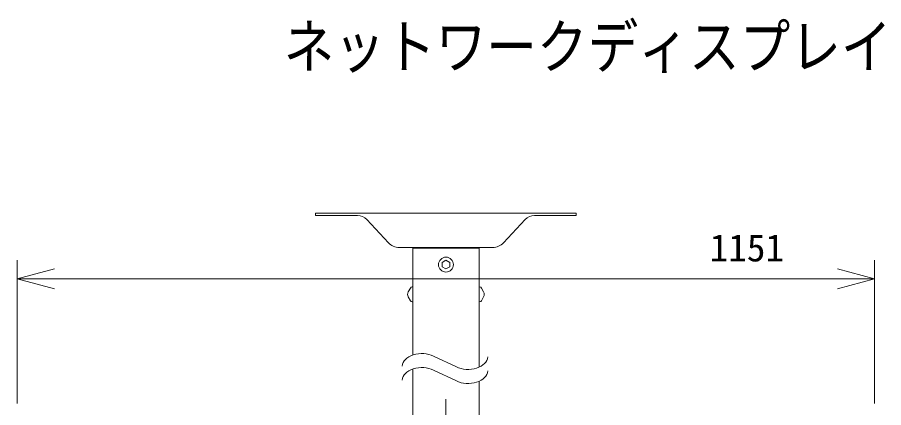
# Model space of a CAD drawing. Units: millimetres, scale not verified. Extents: x -63 to 87, y -104 to 57.
# Drawn here: x -53.8 to 4.3, y 30.6 to 56.8 of the extents above; entities that cross this region are included whole.
import ezdxf
from ezdxf.enums import TextEntityAlignment as Align

# ---------------------------------------------------------------- set-up
doc = ezdxf.new("R2010")
doc.units = ezdxf.units.MM
doc.header["$LTSCALE"] = 0.125
doc.linetypes.add('USER4', pattern=[28.575, 19.05, -3.175, 3.175, -3.175])
for name, color, linetype, lineweight in [('0-0_0', 7, 'Continuous', 18), ('0-4_SUNPO', 3, 'Continuous', 18), ('0-5_GAIKEI', 1, 'Continuous', 18)]:
    doc.layers.add(name, color=color, linetype=linetype, lineweight=lineweight)
doc.layers.add('0-2_MOJI1', color=7, linetype='Continuous')
doc.styles.add('ＭＳ ゴシック', font='')
doc.styles.get('ＭＳ ゴシック').set_extended_font_data('MS Gothic')

# ---------------------------------------------------------------- blocks, each defined once
blk = doc.blocks.new('_Open30')
at = {"layer": '0-0_0'}
blk.add_line((0, 0), (-1, 0), dxfattribs=at)
blk.add_lwpolyline([(-1, 0.26795), (0, 0), (-1, -0.26795)], dxfattribs=at)
blk = doc.blocks.new('D1')
at = {"layer": '0-4_SUNPO'}
for p, q in [((140.1256, 218.3574), (140.1256, 227.98)), ((197.6656, 218.3574), (197.6656, 227.98)), ((142.6256, 226.73), (195.1656, 226.73))]:
    blk.add_line(p, q, dxfattribs=at)
at = {"layer": '0-4_SUNPO', "xscale": 2.5, "yscale": 2.5, "rotation": 180}
blk.add_blockref('_Open30', (140.1256, 226.73), dxfattribs=at)
at = {"layer": '0-4_SUNPO', "xscale": 2.5, "yscale": 2.5}
blk.add_blockref('_Open30', (197.6656, 226.73), dxfattribs=at)
at = {"layer": '0-4_SUNPO', "color": 7, "style": 'ＭＳ ゴシック'}
blk.add_text('1151', height=1.833, dxfattribs=at).set_placement((186.5986, 227.355), align=Align.BOTTOM_LEFT)

msp = doc.modelspace()

# ---------------------------------------------------------------- linework, layer by layer
at = {"layer": '0-5_GAIKEI', "color": 7}
for p, q in [((-33.8006, 43.6481), (-16.3006, 43.6481)), ((-33.8006, 43.6481), (-33.8006, 43.4881)), ((-16.3006, 43.6481), (-16.3006, 43.4881)), ((-33.8006, 43.4881), (-30.9848, 43.4881)), ((-28.9165, 41.6653), (-30.3711, 43.2216)), ((-21.1847, 41.6653), (-19.7302, 43.2216)), ((-19.1165, 43.4881), (-16.3006, 43.4881)), ((-28.1859, 41.3481), (-21.9153, 41.3481)), ((-27.2781, 41.2932), (-22.8231, 41.2932)), ((-27.2781, 41.2932), (-27.2781, 34.1216)), ((-27.2781, 41.2932), (-22.8231, 41.2932)), ((-27.1256, 41.3481), (-27.1256, 41.2932)), ((-22.9756, 41.3481), (-22.9756, 41.2932)), ((-22.8231, 41.2932), (-22.8231, 33.2998)), ((-24.3517, 33.3182), (-25.884, 34.0502)), ((-27.2781, 33.1783), (-27.2781, 29.9669)), ((-24.3517, 32.3749), (-25.884, 33.1069)), ((-22.8231, 32.3565), (-22.8231, 29.9669))]:
    msp.add_line(p, q, dxfattribs=at)
at = {"layer": '0-5_GAIKEI'}
for p, q in [((-25.3006, 40.3375), (-25.0506, 40.4818)), ((-25.0506, 40.4818), (-24.8006, 40.3375)), ((-24.8006, 40.3375), (-24.8006, 40.0488)), ((-27.4404, 38.615), (-27.5806, 38.3582)), ((-27.2781, 38.6932), (-27.3087, 38.6932)), ((-22.8231, 38.6932), (-22.7925, 38.6932)), ((-22.6609, 38.615), (-22.5207, 38.3582)), ((-27.4404, 37.7713), (-27.5806, 38.0281)), ((-22.6609, 37.7713), (-22.5207, 38.0281)), ((-27.2781, 37.6932), (-27.3087, 37.6932)), ((-22.8231, 37.6932), (-22.7925, 37.6932))]:
    msp.add_line(p, q, dxfattribs=at)
at = {"layer": '0-5_GAIKEI', "color": 9, "linetype": 'USER4'}
msp.add_line((-25.0506, 31.1548), (-25.0506, -4.7193), dxfattribs=at)
at = {"layer": '0-5_GAIKEI'}
msp.add_lwpolyline([(-25.3006, 40.3375), (-25.3006, 40.0488), (-25.0506, 39.9045), (-24.8006, 40.0488)], dxfattribs=at)
msp.add_circle((-25.0506, 40.1932), 0.5, dxfattribs=at)
at = {"layer": '0-5_GAIKEI', "color": 7}
for centre, radius, start, end in [((-30.9848, 42.6481), 0.84, 43.0632, 90), ((-19.1165, 42.6481), 0.84, 90, 136.9368), ((-28.1859, 42.3481), 1, 223.0632, 270), ((-21.9153, 42.3481), 1, 270, 316.9368)]:
    msp.add_arc(centre, radius, start, end, dxfattribs=at)
at = {"layer": '0-5_GAIKEI'}
for centre, radius, start, end in [((-27.3087, 38.5432), 0.15, 90, 151.37136), ((-22.7925, 38.5432), 0.15, 28.62864, 90), ((-27.2781, 38.1932), 0.3446, 151.37136, 208.62864), ((-22.8231, 38.1932), 0.3446, 331.37136, 28.62864), ((-27.3087, 37.8432), 0.15, 208.62864, 270), ((-22.7925, 37.8432), 0.15, 270, 331.37136)]:
    msp.add_arc(centre, radius, start, end, dxfattribs=at)
at = {"layer": '0-5_GAIKEI', "color": 7}
for centre, start_param, end_param in [((-26.668, 33.3317), 0.9418378, 3.0907675), ((-23.5677, 34.0367), 4.0834305, 6.2323602), ((-26.668, 32.3884), 0.9418378, 3.0907675), ((-23.5677, 33.0934), 4.0834305, 6.2323602)]:
    msp.add_ellipse(centre, major_axis=(1.3327, 0), ratio=0.666667, start_param=start_param, end_param=end_param, dxfattribs=at)

# ---------------------------------------------------------------- block references
at = {"layer": '0-4_SUNPO'}
msp.add_blockref('D1', (-193.9462, -187.4967), dxfattribs=at)

# ---------------------------------------------------------------- texts
at = {"layer": '0-2_MOJI1', "style": 'ＭＳ ゴシック', "width": 0.85}
msp.add_text('ネットワークディスプレイ（天吊金具（角度可変）付）', height=2.933, dxfattribs=at).set_placement((-35.9462, 52.5033), align=Align.BOTTOM_LEFT)

doc.saveas('drawing.dxf')
